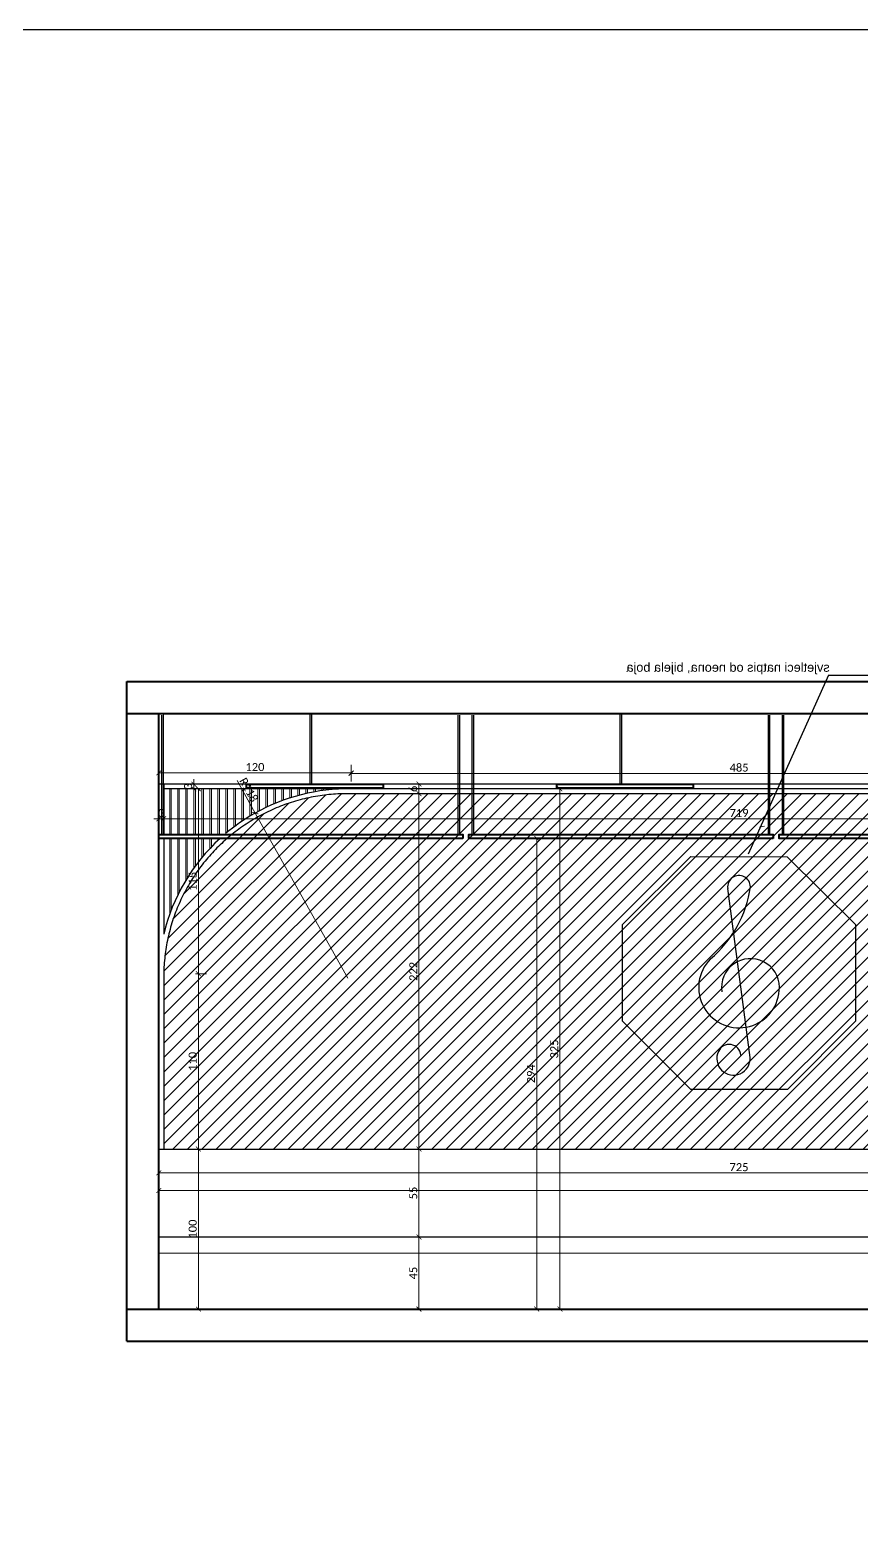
# Model space of a CAD drawing. Header units: centimetres. Extents: x -26724 to 60145, y -23645 to 6771.
# Drawn here: x 5375 to 5894, y 258 to 1186 of the extents above; entities that cross this region are included whole.
import ezdxf

# ---------------------------------------------------------------- set-up
doc = ezdxf.new("R2010")
doc.units = ezdxf.units.CM
doc.linetypes.add('DALEKOVOD_VN', pattern=[5, 2.5, -2.5])
for name, color, linetype, lineweight in [('2.IZGLED', 7, 'Continuous', 13), ('4.KOTE', 88, 'Continuous', 15), ('zid', 7, 'Continuous', 40)]:
    doc.layers.add(name, color=color, linetype=linetype, lineweight=lineweight)
doc.layers.add('3.IZGLED 2', color=7, linetype='Continuous', lineweight=9, true_color=0x4a4a4a)
doc.layers.add('IZGLED 2', color=253, linetype='Continuous', lineweight=9, true_color=0x828282)
doc.layers.add('tekst', color=7, linetype='Continuous')
doc.layers.add('tekst @ 50', color=7, linetype='Continuous')
doc.styles.add('Notes', font='arial.ttf', dxfattribs={"height": 3})
doc.styles.get("Standard").update_dxf_attribs({"font": 'calibri.ttf'})
doc.dimstyles.new('ja 1 30 izgledi zidova', dxfattribs={"dimtxt": 5, "dimasz": 3, "dimexe": 5, "dimexo": 5, "dimgap": 1, "dimtad": 1, "dimdec": 0, "dimtxsty": 'Standard', "dimblk": 'ARCHTICK', "dimcen": 2.5, "dimclrd": 256, "dimclrt": 7, "dimadec": 0, "dimazin": 0, "dimtfac": 1, "dimtdec": 0, "dimtix": 1, "dimtmove": 1, "dimatfit": 3, "dimldrblk": 'ARCHTICK', "dimfxl": 5, "dimfxlon": 1, "dimlwd": 0, "dimlwe": 9, "dimarcsym": 0})

# ---------------------------------------------------------------- blocks, each defined once
blk = doc.blocks.new('_ArchTick')
at = {"color": 0, "linetype": 'ByBlock', "const_width": 0.15}
blk.add_lwpolyline([(-0.5, -0.5), (0.5, 0.5)], dxfattribs=at)
blk = doc.blocks.new('*D1157')
at = {"layer": '4.KOTE', "color": 0, "lineweight": 9, "transparency": 16777216}
for p, q in [((5455.26, 474.65), (5455.26, 466.37)), ((6180.09, 476.37), (6180.09, 466.37))]:
    blk.add_line(p, q, dxfattribs=at)
at = {"layer": '4.KOTE', "lineweight": 0, "transparency": 16777216}
blk.add_line((5455.26, 471.37), (6180.09, 471.37), dxfattribs=at)
at = {"layer": 'Defpoints', "color": 0, "transparency": 16777216}
for p in [(5455.26, 486.29, -13.5), (6180.09, 486.29), (6180.09, 471.37)]:
    blk.add_point(p, dxfattribs=at)
at = {"layer": '4.KOTE', "lineweight": 0, "transparency": 16777216, "xscale": 3, "yscale": 3, "zscale": 3, "rotation": 180}
blk.add_blockref('_ArchTick', (5455.26, 471.37), dxfattribs=at)
at = {"layer": '4.KOTE', "lineweight": 0, "transparency": 16777216, "xscale": 3, "yscale": 3, "zscale": 3}
blk.add_blockref('_ArchTick', (6180.09, 471.37), dxfattribs=at)
at = {"layer": '4.KOTE', "color": 7, "transparency": 16777216, "insert": (5817.67, 474.93), "char_height": 5, "attachment_point": 5}
blk.add_mtext('725', dxfattribs=at)
blk = doc.blocks.new('*D1159')
at = {"layer": '4.KOTE', "color": 0, "lineweight": 9, "transparency": 16777216}
for p, q in [((5455.26, 463.15), (5455.26, 465.44)), ((6420.26, 458.6), (6420.26, 465.44))]:
    blk.add_line(p, q, dxfattribs=at)
at = {"layer": '4.KOTE', "lineweight": 0, "transparency": 16777216}
blk.add_line((6420.26, 460.44), (5455.26, 460.44), dxfattribs=at)
at = {"layer": 'Defpoints', "color": 0, "transparency": 16777216}
for p in [(5455.26, 460.44), (5455.26, 459.09, -27), (6420.26, 452.8, -13.5)]:
    blk.add_point(p, dxfattribs=at)
at = {"layer": '4.KOTE', "lineweight": 0, "transparency": 16777216, "xscale": 3, "yscale": 3, "zscale": 3, "rotation": 180}
blk.add_blockref('_ArchTick', (5455.26, 460.44), dxfattribs=at)
at = {"layer": '4.KOTE', "lineweight": 0, "transparency": 16777216, "xscale": 3, "yscale": 3, "zscale": 3}
blk.add_blockref('_ArchTick', (6420.26, 460.44), dxfattribs=at)
at = {"layer": '4.KOTE', "color": 7, "transparency": 16777216, "insert": (5937.76, 464), "char_height": 5, "attachment_point": 5}
blk.add_mtext('965', dxfattribs=at)
blk = doc.blocks.new('*D1160')
at = {"layer": '4.KOTE', "color": 0, "lineweight": 9, "transparency": 16777216}
for p, q in [((5474.99, 486.29), (5484.99, 486.29)), ((5477.59, 386.29), (5484.99, 386.29))]:
    blk.add_line(p, q, dxfattribs=at)
at = {"layer": '4.KOTE', "lineweight": 0, "transparency": 16777216}
blk.add_line((5479.99, 386.29), (5479.99, 486.29), dxfattribs=at)
at = {"layer": 'Defpoints', "color": 0, "transparency": 16777216}
for p in [(5458.34, 486.29), (5479.99, 486.29), (5455.26, 386.29, -27)]:
    blk.add_point(p, dxfattribs=at)
at = {"layer": '4.KOTE', "lineweight": 0, "transparency": 16777216, "xscale": 3, "yscale": 3, "zscale": 3}
for p, rotation in [((5479.99, 486.29), 90), ((5479.99, 386.29), 270)]:
    blk.add_blockref('_ArchTick', p, dxfattribs=dict(at, rotation=rotation))
at = {"layer": '4.KOTE', "color": 7, "transparency": 16777216, "insert": (5476.43, 436.29), "char_height": 5, "attachment_point": 5, "rotation": 90}
blk.add_mtext('100', dxfattribs=at)
blk = doc.blocks.new('*D1161')
at = {"layer": '4.KOTE', "color": 0, "lineweight": 9, "transparency": 16777216}
for p, q in [((5478.14, 595.79), (5484.99, 595.79)), ((5474.99, 486.29), (5484.99, 486.29))]:
    blk.add_line(p, q, dxfattribs=at)
at = {"layer": '4.KOTE', "lineweight": 0, "transparency": 16777216}
blk.add_line((5479.99, 486.29), (5479.99, 595.79), dxfattribs=at)
at = {"layer": 'Defpoints', "color": 0, "transparency": 16777216}
for p in [(5458.34, 595.79, 28.34), (5479.99, 595.79), (5468.49, 486.29)]:
    blk.add_point(p, dxfattribs=at)
at = {"layer": '4.KOTE', "lineweight": 0, "transparency": 16777216, "xscale": 3, "yscale": 3, "zscale": 3}
for p, rotation in [((5479.99, 595.79), 90), ((5479.99, 486.29), 270)]:
    blk.add_blockref('_ArchTick', p, dxfattribs=dict(at, rotation=rotation))
at = {"layer": '4.KOTE', "color": 7, "transparency": 16777216, "insert": (5476.43, 541.04), "char_height": 5, "attachment_point": 5, "rotation": 90}
blk.add_mtext('110', dxfattribs=at)
blk = doc.blocks.new('*D1162')
at = {"layer": '4.KOTE', "color": 0, "lineweight": 9, "transparency": 16777216}
for p, q in [((5477.64, 711.27), (5474.99, 711.27)), ((5478.14, 595.79), (5484.99, 595.79))]:
    blk.add_line(p, q, dxfattribs=at)
at = {"layer": '4.KOTE', "lineweight": 0, "transparency": 16777216}
blk.add_line((5479.99, 595.79), (5479.99, 711.27), dxfattribs=at)
at = {"layer": 'Defpoints', "color": 0, "transparency": 16777216}
for p in [(5479.99, 711.27), (5485.72, 711.27, -39.03), (5458.34, 595.79, 28.34)]:
    blk.add_point(p, dxfattribs=at)
at = {"layer": '4.KOTE', "lineweight": 0, "transparency": 16777216, "xscale": 3, "yscale": 3, "zscale": 3}
for p, rotation in [((5479.99, 711.27), 90), ((5479.99, 595.79), 270)]:
    blk.add_blockref('_ArchTick', p, dxfattribs=dict(at, rotation=rotation))
at = {"layer": '4.KOTE', "color": 7, "transparency": 16777216, "insert": (5476.45, 653.53), "char_height": 5, "attachment_point": 5, "rotation": 90}
blk.add_mtext('115', dxfattribs=at)
blk = doc.blocks.new('*D1163')
at = {"layer": '4.KOTE', "color": 0, "lineweight": 9, "transparency": 16777216}
for p, q in [((5477.76, 714.29), (5472.14, 714.29)), ((5475.43, 711.27), (5472.14, 711.27))]:
    blk.add_line(p, q, dxfattribs=at)
at = {"layer": '4.KOTE', "lineweight": 0, "transparency": 16777216}
for p, q in [((5477.14, 714.29), (5477.14, 717.29)), ((5477.14, 711.27), (5477.14, 714.29)), ((5477.14, 711.27), (5477.14, 708.27))]:
    blk.add_line(p, q, dxfattribs=at)
at = {"layer": 'Defpoints', "color": 0, "transparency": 16777216}
for p in [(5477.14, 714.29), (5482.76, 714.29), (5485.72, 711.27, -39.03)]:
    blk.add_point(p, dxfattribs=at)
at = {"layer": '4.KOTE', "lineweight": 0, "transparency": 16777216, "xscale": 3, "yscale": 3, "zscale": 3}
for p, rotation in [((5477.14, 714.29), 270), ((5477.14, 711.27), 90)]:
    blk.add_blockref('_ArchTick', p, dxfattribs=dict(at, rotation=rotation))
at = {"layer": '4.KOTE', "color": 7, "transparency": 16777216, "insert": (5473.58, 712.78), "char_height": 5, "attachment_point": 5, "rotation": 90}
blk.add_mtext('3', dxfattribs=at)
blk = doc.blocks.new('*D1164')
at = {"layer": '4.KOTE', "color": 0, "lineweight": 9, "transparency": 16777216}
for p, q in [((5455.26, 720.76), (5455.26, 726.32)), ((5575.39, 720.94), (5575.39, 726.32))]:
    blk.add_line(p, q, dxfattribs=at)
at = {"layer": '4.KOTE', "lineweight": 0, "transparency": 16777216}
blk.add_line((5575.39, 721.32), (5455.26, 721.32), dxfattribs=at)
at = {"layer": 'Defpoints', "color": 0, "transparency": 16777216}
for p in [(5455.26, 721.32), (5455.26, 708.24, -27), (5575.39, 708.24, 28.34)]:
    blk.add_point(p, dxfattribs=at)
at = {"layer": '4.KOTE', "lineweight": 0, "transparency": 16777216, "xscale": 3, "yscale": 3, "zscale": 3, "rotation": 180}
blk.add_blockref('_ArchTick', (5455.26, 721.32), dxfattribs=at)
at = {"layer": '4.KOTE', "lineweight": 0, "transparency": 16777216, "xscale": 3, "yscale": 3, "zscale": 3}
blk.add_blockref('_ArchTick', (5575.39, 721.32), dxfattribs=at)
at = {"layer": '4.KOTE', "color": 7, "transparency": 16777216, "insert": (5515.32, 724.88), "char_height": 5, "attachment_point": 5}
blk.add_mtext('120', dxfattribs=at)
blk = doc.blocks.new('*D1166')
at = {"layer": '4.KOTE', "color": 0, "lineweight": 9, "transparency": 16777216}
for p, q in [((5575.39, 721.32), (5575.39, 715.94)), ((6060.05, 721.32), (6060.05, 715.94))]:
    blk.add_line(p, q, dxfattribs=at)
at = {"layer": '4.KOTE', "lineweight": 0, "transparency": 16777216}
blk.add_line((5575.39, 720.94), (6060.05, 720.94), dxfattribs=at)
at = {"layer": 'Defpoints', "color": 0, "transparency": 16777216}
for p in [(5575.39, 726.32), (6060.05, 726.32), (6060.05, 720.94)]:
    blk.add_point(p, dxfattribs=at)
at = {"layer": '4.KOTE', "lineweight": 0, "transparency": 16777216, "xscale": 3, "yscale": 3, "zscale": 3, "rotation": 180}
blk.add_blockref('_ArchTick', (5575.39, 720.94), dxfattribs=at)
at = {"layer": '4.KOTE', "lineweight": 0, "transparency": 16777216, "xscale": 3, "yscale": 3, "zscale": 3}
blk.add_blockref('_ArchTick', (6060.05, 720.94), dxfattribs=at)
at = {"layer": '4.KOTE', "color": 7, "transparency": 16777216, "insert": (5817.72, 724.51), "char_height": 5, "attachment_point": 5}
blk.add_mtext('485', dxfattribs=at)
blk = doc.blocks.new('*D1168')
at = {"layer": '4.KOTE', "lineweight": 0, "transparency": 16777216}
for p in [(5504.12, 716.44), (5573.34, 593)]:
    blk.add_line(p, (5515.5, 696.15), dxfattribs=at)
at = {"layer": 'Defpoints', "color": 0, "transparency": 16777216}
for p in [(5515.5, 696.15, -33.75), (5573.34, 593, -33.75)]:
    blk.add_point(p, dxfattribs=at)
at = {"layer": '4.KOTE', "lineweight": 0, "transparency": 16777216, "xscale": 3, "yscale": 3, "zscale": 3, "rotation": 299.2835638995682}
blk.add_blockref('_ArchTick', (5515.5, 696.15), dxfattribs=at)
at = {"layer": '4.KOTE', "color": 7, "transparency": 16777216, "insert": (5511.45, 710.65), "char_height": 5, "attachment_point": 5, "rotation": 299.28356}
blk.add_mtext('R118', dxfattribs=at)
blk = doc.blocks.new('*D1169')
at = {"layer": '4.KOTE', "color": 0, "lineweight": 9, "transparency": 16777216}
for p, q in [((5458.34, 697.6), (5458.34, 687.6)), ((5455.26, 693.67), (5455.26, 687.6))]:
    blk.add_line(p, q, dxfattribs=at)
at = {"layer": '4.KOTE', "lineweight": 0, "transparency": 16777216}
for p, q in [((5455.26, 692.6), (5452.26, 692.6)), ((5455.26, 692.6), (5458.34, 692.6)), ((5458.34, 692.6), (5461.34, 692.6))]:
    blk.add_line(p, q, dxfattribs=at)
at = {"layer": 'Defpoints', "color": 0, "transparency": 16777216}
for p in [(5455.26, 708.24, -27), (5458.34, 708.24), (5458.34, 692.6)]:
    blk.add_point(p, dxfattribs=at)
at = {"layer": '4.KOTE', "lineweight": 0, "transparency": 16777216, "xscale": 3, "yscale": 3, "zscale": 3}
blk.add_blockref('_ArchTick', (5455.26, 692.6), dxfattribs=at)
at = {"layer": '4.KOTE', "lineweight": 0, "transparency": 16777216, "xscale": 3, "yscale": 3, "zscale": 3, "rotation": 180}
blk.add_blockref('_ArchTick', (5458.34, 692.6), dxfattribs=at)
at = {"layer": '4.KOTE', "color": 7, "transparency": 16777216, "insert": (5456.8, 696.16), "char_height": 5, "attachment_point": 5}
blk.add_mtext('3', dxfattribs=at)
blk = doc.blocks.new('*D1170')
at = {"layer": '4.KOTE', "color": 0, "lineweight": 9, "transparency": 16777216}
for p, q in [((5458.34, 697.6), (5458.34, 687.6)), ((6177.09, 692.6), (6177.09, 697.6))]:
    blk.add_line(p, q, dxfattribs=at)
at = {"layer": '4.KOTE', "lineweight": 0, "transparency": 16777216}
blk.add_line((5458.34, 692.6), (6177.09, 692.6), dxfattribs=at)
at = {"layer": 'Defpoints', "color": 0, "transparency": 16777216}
for p in [(5458.34, 708.24), (6177.09, 692.6), (6177.09, 692.6)]:
    blk.add_point(p, dxfattribs=at)
at = {"layer": '4.KOTE', "lineweight": 0, "transparency": 16777216, "xscale": 3, "yscale": 3, "zscale": 3, "rotation": 180}
blk.add_blockref('_ArchTick', (5458.34, 692.6), dxfattribs=at)
at = {"layer": '4.KOTE', "lineweight": 0, "transparency": 16777216, "xscale": 3, "yscale": 3, "zscale": 3}
blk.add_blockref('_ArchTick', (6177.09, 692.6), dxfattribs=at)
at = {"layer": '4.KOTE', "color": 7, "transparency": 16777216, "insert": (5817.72, 696.16), "char_height": 5, "attachment_point": 5}
blk.add_mtext('719', dxfattribs=at)
blk = doc.blocks.new('*D1177')
at = {"layer": '4.KOTE', "color": 0, "lineweight": 9, "transparency": 16777216}
for p, q in [((5622.75, 714.29), (5612.75, 714.29)), ((5619.57, 708.24), (5612.75, 708.24))]:
    blk.add_line(p, q, dxfattribs=at)
at = {"layer": '4.KOTE', "lineweight": 0, "transparency": 16777216}
blk.add_line((5617.75, 714.29), (5617.75, 708.24), dxfattribs=at)
at = {"layer": 'Defpoints', "color": 0, "transparency": 16777216}
for p in [(5633.93, 714.29, 0.04), (5617.75, 708.24), (5633.12, 708.24, 21.83)]:
    blk.add_point(p, dxfattribs=at)
at = {"layer": '4.KOTE', "lineweight": 0, "transparency": 16777216, "xscale": 3, "yscale": 3, "zscale": 3}
for p, rotation in [((5617.75, 714.29), 90), ((5617.75, 708.24), 270)]:
    blk.add_blockref('_ArchTick', p, dxfattribs=dict(at, rotation=rotation))
at = {"layer": '4.KOTE', "color": 7, "transparency": 16777216, "insert": (5614.19, 711.27), "char_height": 5, "attachment_point": 5, "rotation": 90}
blk.add_mtext('6', dxfattribs=at)
blk = doc.blocks.new('*D1178')
at = {"layer": '4.KOTE', "color": 0, "lineweight": 9, "transparency": 16777216}
for p, q in [((5619.57, 708.24), (5612.75, 708.24)), ((5619.49, 486.29), (5622.75, 486.29))]:
    blk.add_line(p, q, dxfattribs=at)
at = {"layer": '4.KOTE', "lineweight": 0, "transparency": 16777216}
blk.add_line((5617.75, 708.24), (5617.75, 486.29), dxfattribs=at)
at = {"layer": 'Defpoints', "color": 0, "transparency": 16777216}
for p in [(5633.12, 708.24, 21.83), (5617.75, 486.29, -13.5), (5617.75, 486.29)]:
    blk.add_point(p, dxfattribs=at)
at = {"layer": '4.KOTE', "lineweight": 0, "transparency": 16777216, "xscale": 3, "yscale": 3, "zscale": 3}
for p, rotation in [((5617.75, 708.24), 90), ((5617.75, 486.29), 270)]:
    blk.add_blockref('_ArchTick', p, dxfattribs=dict(at, rotation=rotation))
at = {"layer": '4.KOTE', "color": 7, "transparency": 16777216, "insert": (5614.23, 597.27), "char_height": 5, "attachment_point": 5, "rotation": 90}
blk.add_mtext('222', dxfattribs=at)
blk = doc.blocks.new('*D1179')
at = {"layer": '4.KOTE', "lineweight": 0, "transparency": 16777216}
blk.add_line((5617.75, 486.29), (5617.75, 431.29), dxfattribs=at)
at = {"layer": '4.KOTE', "color": 0, "lineweight": 9, "transparency": 16777216}
for p, q in [((5619.49, 486.29), (5622.75, 486.29)), ((5619.49, 431.29), (5622.75, 431.29))]:
    blk.add_line(p, q, dxfattribs=at)
at = {"layer": 'Defpoints', "color": 0, "transparency": 16777216}
for p in [(5617.75, 486.29, -13.5), (5617.75, 431.29, -13.5), (5617.75, 431.29)]:
    blk.add_point(p, dxfattribs=at)
at = {"layer": '4.KOTE', "lineweight": 0, "transparency": 16777216, "xscale": 3, "yscale": 3, "zscale": 3}
for p, rotation in [((5617.75, 486.29), 90), ((5617.75, 431.29), 270)]:
    blk.add_blockref('_ArchTick', p, dxfattribs=dict(at, rotation=rotation))
at = {"layer": '4.KOTE', "color": 7, "transparency": 16777216, "insert": (5614.21, 458.79), "char_height": 5, "attachment_point": 5, "rotation": 90}
blk.add_mtext('55', dxfattribs=at)
blk = doc.blocks.new('*D1180')
at = {"layer": '4.KOTE', "lineweight": 0, "transparency": 16777216}
blk.add_line((5617.75, 431.29), (5617.75, 386.29), dxfattribs=at)
at = {"layer": '4.KOTE', "color": 0, "lineweight": 9, "transparency": 16777216}
for p, q in [((5619.49, 431.29), (5622.75, 431.29)), ((5619.49, 386.29), (5622.75, 386.29))]:
    blk.add_line(p, q, dxfattribs=at)
at = {"layer": 'Defpoints', "color": 0, "transparency": 16777216}
for p in [(5617.75, 431.29, -13.5), (5617.75, 386.29, -13.5), (5617.75, 386.29)]:
    blk.add_point(p, dxfattribs=at)
at = {"layer": '4.KOTE', "lineweight": 0, "transparency": 16777216, "xscale": 3, "yscale": 3, "zscale": 3}
for p, rotation in [((5617.75, 431.29), 90), ((5617.75, 386.29), 270)]:
    blk.add_blockref('_ArchTick', p, dxfattribs=dict(at, rotation=rotation))
at = {"layer": '4.KOTE', "color": 7, "transparency": 16777216, "insert": (5614.21, 408.79), "char_height": 5, "attachment_point": 5, "rotation": 90}
blk.add_mtext('45', dxfattribs=at)
blk = doc.blocks.new('*D1941')
at = {"layer": '4.KOTE', "color": 0, "lineweight": 9, "transparency": 16777216}
for p, q in [((5686.41, 680.29), (5696.3, 680.29)), ((5686.69, 386.29), (5696.3, 386.29))]:
    blk.add_line(p, q, dxfattribs=at)
at = {"layer": '4.KOTE', "lineweight": 0, "transparency": 16777216}
blk.add_line((5691.3, 680.29), (5691.3, 386.29), dxfattribs=at)
at = {"layer": 'Defpoints', "color": 0, "transparency": 16777216}
for p in [(5649.01, 680.29, -7.06), (5649.01, 386.29, -13.5), (5691.3, 386.29)]:
    blk.add_point(p, dxfattribs=at)
at = {"layer": '4.KOTE', "lineweight": 0, "transparency": 16777216, "xscale": 3, "yscale": 3, "zscale": 3}
for p, rotation in [((5691.3, 680.29), 90), ((5691.3, 386.29), 270)]:
    blk.add_blockref('_ArchTick', p, dxfattribs=dict(at, rotation=rotation))
at = {"layer": '4.KOTE', "color": 7, "transparency": 16777216, "insert": (5687.74, 533.29), "char_height": 5, "attachment_point": 5, "rotation": 90}
blk.add_mtext('294', dxfattribs=at)
blk = doc.blocks.new('*D1942')
at = {"layer": '4.KOTE', "color": 0, "lineweight": 9, "transparency": 16777216}
for p, q in [((5708.51, 711.27), (5700.84, 711.27)), ((5709.97, 386.29), (5700.84, 386.29))]:
    blk.add_line(p, q, dxfattribs=at)
at = {"layer": '4.KOTE', "lineweight": 0, "transparency": 16777216}
blk.add_line((5705.84, 711.27), (5705.84, 386.29), dxfattribs=at)
at = {"layer": 'Defpoints', "color": 0, "transparency": 16777216}
for p in [(5731.03, 711.27, -25.24), (5705.84, 386.29), (5731.03, 386.29, -13.5)]:
    blk.add_point(p, dxfattribs=at)
at = {"layer": '4.KOTE', "lineweight": 0, "transparency": 16777216, "xscale": 3, "yscale": 3, "zscale": 3}
for p, rotation in [((5705.84, 711.27), 90), ((5705.84, 386.29), 270)]:
    blk.add_blockref('_ArchTick', p, dxfattribs=dict(at, rotation=rotation))
at = {"layer": '4.KOTE', "color": 7, "transparency": 16777216, "insert": (5702.28, 548.78), "char_height": 5, "attachment_point": 5, "rotation": 90}
blk.add_mtext('325', dxfattribs=at)

msp = doc.modelspace()

# ---------------------------------------------------------------- hatches: boundary and pattern name
at = {"layer": '3.IZGLED 2', "true_color": 0x136734}
h = msp.add_hatch(dxfattribs=at)
h.set_pattern_fill('ANSI31', color=116, scale=2)
h.set_pattern_definition([(45, (-1650.7875, 1785.8717), (-4.490128, 4.490128), [])])
edge = h.paths.add_edge_path()
edge.add_spline(control_points=[(6177.09, 595.79), (6176.16, 643.33), (6141.88, 676.27)], knot_values=[2, 2, 2, 2.785902, 2.785902, 2.785902], weights=[1, 0.923783, 1], degree=2, periodic=0)
edge.add_spline(control_points=[(6141.88, 676.27), (6107.59, 709.22), (6060.05, 708.24)], knot_values=[2.785902, 2.785902, 2.785902, 3.571803, 3.571803, 3.571803], weights=[1, 0.923783, 1], degree=2, periodic=0)
edge.add_spline(control_points=[(6060.05, 708.24), (5817.72, 708.24), (5575.39, 708.24)], knot_values=[3.571803, 3.571803, 3.571803, 4.571803, 4.571803, 4.571803], weights=[1, 1, 1], degree=2, periodic=0)
edge.add_spline(control_points=[(5575.39, 708.24), (5527.85, 709.22), (5493.56, 676.27)], knot_values=[4.571803, 4.571803, 4.571803, 5.357705, 5.357705, 5.357705], weights=[1, 0.923783, 1], degree=2, periodic=0)
edge.add_spline(control_points=[(5493.56, 676.27), (5459.27, 643.33), (5458.34, 595.79)], knot_values=[5.357705, 5.357705, 5.357705, 6.143606, 6.143606, 6.143606], weights=[1, 0.923783, 1], degree=2, periodic=0)
edge.add_spline(control_points=[(5458.34, 595.79), (5458.34, 541.04), (5458.34, 486.29)], knot_values=[6.143606, 6.143606, 6.143606, 7.143606, 7.143606, 7.143606], weights=[1, 1, 1], degree=2, periodic=0)
edge.add_spline(control_points=[(5458.34, 486.29), (5817.72, 486.29), (6177.09, 486.29)], knot_values=[0, 0, 0, 1, 1, 1], weights=[1, 1, 1], degree=2, periodic=0)
edge.add_spline(control_points=[(6177.09, 486.29), (6177.09, 541.04), (6177.09, 595.79)], knot_values=[1, 1, 1, 2, 2, 2], weights=[1, 1, 1], degree=2, periodic=0)

# ---------------------------------------------------------------- linework, layer by layer
for p, q in [((6180.09, 758.29), (5455.26, 758.29, -27)), ((5455.26, 486.29), (5455.26, 714.29)), ((5455.34, 486.29), (5455.34, 714.29)), ((6177.11, 714.29, 0.17), (5455.34, 714.29)), ((5458.34, 714.29), (5458.34, 682.79)), ((5513.09, 711.27, -37.49), (5458.34, 711.27, -40.57)), ((6177.09, 711.27, -0.17), (5513.09, 711.27, -37.49)), ((5458.34, 680.29), (5458.34, 620.59)), ((5744.92, 626.45, -13.5), (5787.57, 669.09, -13.5)), ((5787.57, 669.09, -13.5), (5847.78, 668.88, -13.5)), ((5847.78, 668.88, -13.5), (5890.51, 626.45, -13.5)), ((5824.61, 543.46, -13.5), (5810.66, 649.12, -13.5)), ((5744.92, 566.14, -13.5), (5744.92, 626.45, -13.5)), ((5890.51, 626.45, -13.5), (5890.51, 566.14, -13.5)), ((5787.57, 523.5, -13.5), (5744.92, 566.14, -13.5)), ((5890.51, 566.14, -13.5), (5847.87, 523.5, -13.5)), ((5847.87, 523.5, -13.5), (5787.57, 523.5, -13.5)), ((5455.26, 486.29, -13.5), (6420.26, 486.29, -13.5)), ((6420.26, 431.29, -13.5), (5455.26, 431.29, -13.5))]:
    msp.add_line(p, q)
at = {"color": 30}
for p, q in [((5457.26, 682.79, -20.56), (5457.26, 757.29, 14.77)), ((5458.26, 682.79, -20.56), (5458.26, 757.29, 14.77)), ((5549.76, 714.29, -47.2), (5549.76, 758.29, -26.34)), ((5550.76, 714.29, -47.2), (5550.76, 758.29, -26.34)), ((5642.26, 682.79, -20.56), (5642.26, 757.29, 14.77)), ((5643.26, 682.79, -20.56), (5643.26, 757.29, 14.77)), ((5651.01, 682.79, -7.06), (5651.01, 757.29, 28.27)), ((5652.01, 682.79, -7.06), (5652.01, 757.29, 28.27)), ((5743.51, 714.29, -33.7), (5743.51, 758.29, -12.84)), ((5744.51, 714.29, -33.7), (5744.51, 758.29, -12.84)), ((5836.01, 682.79, -7.06), (5836.01, 757.29, 28.27)), ((5837.01, 682.79, -7.06), (5837.01, 757.29, 28.27)), ((5844.76, 682.79, -7.06), (5844.76, 757.29, 28.27)), ((5845.76, 682.79, -7.06), (5845.76, 757.29, 28.27))]:
    msp.add_line(p, q, dxfattribs=at)
for centre, radius, start, end in [((5573.34, 593, -33.75), 118.26, 88.98407, 119.49133), ((5573.34, 593, -33.75), 118.26, 119.49133, 130.22405), ((5573.34, 593, -33.75), 118.26, 132.4253, 166.50756), ((5573.34, 593, -33.75), 115.26, 128.42726, 128.82543), ((5753.23, 660.31, -13.5), 72.29, 310.16553, 351.82809), ((5817.69, 650.04, -13.5), 7.1, 0, 187.40754), ((5817.69, 587.24, -13.5), 25.22, 135, 0.36158), ((5824.85, 587.15, -13.5), 18.07, 0.7875, 188.16233), ((5814.23, 542.85, -13.5), 10.39, 155.00077, 3.40327), ((5811.53, 544.32, -13.5), 7.33, 4.9921, 156.50801)]:
    msp.add_arc(centre, radius, start, end)
msp.add_rational_spline([(5575.39, 708.24, 28.34), (5527.85, 709.22, 28.34), (5493.56, 676.27, 28.34), (5459.27, 643.33, 28.34), (5458.34, 595.79, 28.34)], [1, 0.923783173002, 1, 0.923783173002, 1], degree=2, knots=[3.571803, 3.571803, 3.571803, 4.357705, 4.357705, 5.143606, 5.143606, 5.143606])
for points in [[(6060.05, 708.24, 28.34), (5817.72, 708.24, -2.7), (5575.39, 708.24, 28.34)], [(5458.34, 595.79, 28.34), (5458.34, 541.04, 14.17), (5458.34, 486.29)], [(5458.34, 486.29), (5817.72, 486.29), (6177.09, 486.29)]]:
    msp.add_open_spline(points, degree=2)
at = {"layer": '2.IZGLED', "ltscale": 12}
msp.add_line((5455.26, 421.29, -13.5), (6420.26, 421.29, -13.5), dxfattribs=at)
at = {"layer": '3.IZGLED 2'}
for p, q in [((5462.09, 682.79, 96.29), (5462.09, 711.27, 96.29)), ((5463.09, 682.79, 96.29), (5463.09, 711.27, 96.29)), ((5467.09, 711.27, 96.29), (5467.09, 711.29, 96.29)), ((5467.09, 682.79, 96.29), (5467.09, 711.27, 96.29)), ((5468.09, 711.27, 96.29), (5468.09, 711.29, 96.29)), ((5468.09, 682.79, 96.29), (5468.09, 711.27, 96.29)), ((5472.09, 682.79, 96.29), (5472.09, 711.27, 96.29)), ((5473.09, 682.79, 96.29), (5473.09, 711.27, 96.29)), ((5477.09, 682.79, 96.29), (5477.09, 711.27, 96.29)), ((5478.09, 682.79, 96.29), (5478.09, 711.27, 96.29)), ((5482.09, 682.79, 96.29), (5482.09, 711.27, 96.29)), ((5483.09, 682.79, 96.29), (5483.09, 711.27, 96.29)), ((5487.09, 682.79, 89.66), (5487.09, 711.27, 89.66)), ((5488.09, 682.79, 89.66), (5488.09, 711.27, 89.66)), ((5492.09, 711.27, 89.66), (5492.09, 711.29, 89.66)), ((5492.09, 682.79, 89.66), (5492.09, 711.27, 89.66)), ((5493.09, 711.27, 89.66), (5493.09, 711.29, 89.66)), ((5493.09, 682.79, 89.66), (5493.09, 711.27, 89.66)), ((5497.09, 683.39, 89.66), (5497.09, 711.27, 89.66)), ((5498.09, 684.23, 89.66), (5498.09, 711.27, 89.66)), ((5502.09, 687.79, 89.66), (5502.09, 711.27, 89.66)), ((5503.09, 688.13, 89.66), (5503.09, 711.27, 89.66)), ((5507.09, 690.96, 89.66), (5507.09, 711.27, 89.66)), ((5508.09, 691.63, 89.66), (5508.09, 711.27, 89.66)), ((5512.09, 694.16, 89.66), (5512.09, 711.27, 89.66)), ((5513.09, 694.76, 89.66), (5513.09, 711.27, 89.66)), ((5517.09, 711.27, 91.06), (5517.09, 711.29, 91.06)), ((5517.09, 697.02, 91.06), (5517.09, 711.27, 91.06)), ((5518.09, 711.27, 91.06), (5518.09, 711.29, 91.06)), ((5518.09, 697.56, 91.06), (5518.09, 711.27, 91.06)), ((5522.09, 699.58, 91.06), (5522.09, 711.27, 91.06)), ((5523.09, 700.05, 91.06), (5523.09, 711.27, 91.06)), ((5527.09, 701.84, 91.06), (5527.09, 711.27, 91.06)), ((5528.09, 702.26, 91.06), (5528.09, 711.27, 91.06)), ((5532.09, 703.83, 91.06), (5532.09, 711.27, 91.06)), ((5533.09, 704.2, 91.06), (5533.09, 711.27, 91.06)), ((5537.09, 705.57, 91.06), (5537.09, 711.27, 91.06)), ((5538.09, 705.88, 91.06), (5538.09, 711.27, 91.06)), ((5542.09, 707.05, 84.71), (5542.09, 711.27, 84.71)), ((5543.09, 707.32, 84.71), (5543.09, 711.27, 84.71)), ((5547.09, 711.27, 84.71), (5547.09, 711.29, 84.71)), ((5547.09, 708.31, 84.71), (5547.09, 711.27, 84.71)), ((5548.09, 711.27, 84.71), (5548.09, 711.29, 84.71)), ((5548.09, 708.53, 84.71), (5548.09, 711.27, 84.71)), ((5552.09, 709.33, 84.71), (5552.09, 711.27, 84.71)), ((5553.09, 709.51, 84.71), (5553.09, 711.27, 84.71)), ((5557.09, 710.14, 84.71), (5557.09, 711.27, 84.71)), ((5558.09, 710.27, 84.71), (5558.09, 711.27, 84.71)), ((5572.09, 711.27, 78.08), (5572.09, 711.29, 78.08)), ((5573.09, 711.27, 78.08), (5573.09, 711.29, 78.08)), ((5462.09, 633.11, 96.29), (5462.09, 680.29, 96.29)), ((5463.09, 635.78, 96.29), (5463.09, 680.29, 96.29)), ((5467.09, 644.92, 96.29), (5467.09, 680.29, 96.29)), ((5468.09, 646.92, 96.29), (5468.09, 680.29, 96.29)), ((5472.09, 654.1, 96.29), (5472.09, 680.29, 96.29)), ((5473.09, 655.73, 96.29), (5473.09, 680.29, 96.29)), ((5477.09, 661.71, 96.29), (5477.09, 680.29, 96.29)), ((5478.09, 663.09, 96.29), (5478.09, 680.29, 96.29)), ((5482.09, 668.22, 96.29), (5482.09, 680.29, 96.29)), ((5483.09, 669.42, 96.29), (5483.09, 680.29, 96.29)), ((5487.09, 673.91, 89.66), (5487.09, 680.29, 89.66)), ((5488.09, 674.96, 89.66), (5488.09, 680.29, 89.66)), ((5492.09, 678.93, 89.66), (5492.09, 680.29, 89.66)), ((5493.09, 679.86, 89.66), (5493.09, 680.29, 89.66))]:
    msp.add_line(p, q, dxfattribs=at)
at = {"layer": '3.IZGLED 2', "linetype": 'Continuous'}
msp.add_line((5830.47, 687.25, -13.5), (5833.54, 688.07, -13.5), dxfattribs=at)
at = {"layer": 'IZGLED 2'}
for p, q in [((5455.26, 758.29, -52.35), (5455.26, 682.79, -27)), ((5458.26, 758.29, -52.35), (5458.26, 682.79, -27)), ((5455.34, 714.29), (5455.26, 714.29)), ((6655.26, 714.29), (5455.34, 714.29))]:
    msp.add_line(p, q, dxfattribs=at)
at = {"layer": 'tekst', "ltscale": 12}
msp.add_line((5873.67, 782.22, -27), (5823.39, 670.53, -34.06), dxfattribs=at)
at = {"layer": 'tekst', "ltscale": 0.8, "elevation": -27}
msp.add_lwpolyline([(5873.67, 782.22), (5873.67, 782.22), (6001.93, 782.22)], dxfattribs=at)
at = {"layer": 'zid'}
for p, q in [((5435.26, 778.29, -13.5), (6924.98, 778.29, -13.5)), ((5435.26, 366.29, -27), (5435.26, 778.29, -27)), ((5435.26, 758.29, -13.5), (6924.98, 758.29, -13.5)), ((5455.26, 386.29, -27), (5455.26, 758.29, -27)), ((5435.26, 386.29, -13.5), (6924.98, 386.29, -13.5)), ((5435.26, 386.29, -13.5), (6924.98, 386.29, -13.5)), ((5435.26, 366.29, -13.5), (6924.98, 366.29, -13.5))]:
    msp.add_line(p, q, dxfattribs=at)
at = {"layer": 'zid', "color": 1, "linetype": 'DALEKOVOD_VN', "ltscale": 3}
for p, q in [((5457.76, 682.79, -35.64), (5642.76, 682.79, -35.64)), ((5651.51, 682.79, -22.14), (5836.51, 682.79, -22.14)), ((5845.26, 682.79, -22.14), (6030.26, 682.79, -22.14))]:
    msp.add_line(p, q, dxfattribs=at)
at = {"layer": 'zid', "lineweight": 25, "ltscale": 12}
msp.add_lwpolyline([(5264.73, -74.48), (7046.73, -74.48), (7046.73, 1185.52), (5264.73, 1185.52)], close=True, dxfattribs=at)
at = {"layer": 'zid', "color": 30}
for points, elevation in [([(5595.39, 711.79), (5510.12, 711.79), (5510.12, 714.29), (5595.39, 714.29)], -13.5), ([(5645.26, 680.29), (5455.26, 680.29), (5455.26, 682.79), (5645.26, 682.79)], -20.56), ([(5839.01, 680.29), (5649.01, 680.29), (5649.01, 682.79), (5839.01, 682.79)], -7.06), ([(6032.76, 680.29), (5842.76, 680.29), (5842.76, 682.79), (6032.76, 682.79)], -7.06)]:
    msp.add_lwpolyline(points, close=True, dxfattribs=dict(at, elevation=elevation))
msp.add_lwpolyline([(5789.14, 711.79), (5703.87, 711.79), (5703.87, 714.29), (5789.14, 714.29)], close=True, dxfattribs=at)

# ---------------------------------------------------------------- texts
at = {"layer": 'tekst @ 50', "ltscale": 0.8, "extrusion": (0, 0, -1), "insert": (5874.3, 790.11, -13.5), "char_height": 5.6759, "attachment_point": 1, "text_direction": (-1, 0, 0), "style": 'Notes'}
msp.add_mtext_dynamic_manual_height_columns('svjetleci natpis od neona, bijela boja', width=290.6445, gutter_width=750, heights=[0], dxfattribs=at)

# ---------------------------------------------------------------- dimensions: what is measured, and where the dimension line sits
at = {"layer": '4.KOTE'}
for base, p1, p2, picture, middle in [((5455.26, 721.32), (5575.39, 708.24, 28.34), (5455.26, 708.24, -27), '*D1164', (5515.32, 724.88)), ((6060.05, 720.94), (5575.39, 726.32), (6060.05, 726.32), '*D1166', (5817.72, 724.51)), ((5458.34, 692.6), (5455.26, 708.24, -27), (5458.34, 708.24), '*D1169', (5456.8, 696.16)), ((6177.09, 692.6), (5458.34, 708.24), (6177.09, 692.6), '*D1170', (5817.72, 696.16)), ((6180.09, 471.37), (5455.26, 486.29, -13.5), (6180.09, 486.29), '*D1157', (5817.67, 474.93)), ((5455.26, 460.44), (6420.26, 452.8, -13.5), (5455.26, 459.09, -27), '*D1159', (5937.76, 464))]:
    dim = msp.add_linear_dim(base=base, p1=p1, p2=p2, dimstyle='ja 1 30 izgledi zidova', dxfattribs=at)
    dim.commit()
    dim.dimension.update_dxf_attribs({"geometry": picture, "text_midpoint": middle})
for base, p1, p2, picture, middle in [((5477.14, 714.29), (5485.72, 711.27, -39.03), (5482.76, 714.29), '*D1163', (5473.58, 712.78)), ((5617.75, 708.24), (5633.93, 714.29, 0.04), (5633.12, 708.24, 21.83), '*D1177', (5614.19, 711.27)), ((5479.99, 711.27), (5458.34, 595.79, 28.34), (5485.72, 711.27, -39.03), '*D1162', (5476.45, 653.53)), ((5617.75, 486.29), (5633.12, 708.24, 21.83), (5617.75, 486.29, -13.5), '*D1178', (5614.23, 597.27)), ((5705.84, 386.29), (5731.03, 711.27, -25.24), (5731.03, 386.29, -13.5), '*D1942', (5702.28, 548.78)), ((5691.3, 386.29), (5649.01, 680.29, -7.06), (5649.01, 386.29, -13.5), '*D1941', (5687.74, 533.29)), ((5479.98951716, 595.79302981), (5468.49086072, 486.29302981), (5458.34489742, 595.79302981, 28.34073634), '*D1161', (5476.4279787, 541.04302981)), ((5479.99, 486.29), (5455.26, 386.29, -27), (5458.34, 486.29), '*D1160', (5476.43, 436.29)), ((5617.75, 431.29), (5617.75, 486.29, -13.5), (5617.75, 431.29, -13.5), '*D1179', (5614.21, 458.79)), ((5617.75, 386.29), (5617.75, 431.29, -13.5), (5617.75, 386.29, -13.5), '*D1180', (5614.21, 408.79))]:
    dim = msp.add_linear_dim(base=base, p1=p1, p2=p2, angle=90, dimstyle='ja 1 30 izgledi zidova', dxfattribs=at)
    dim.commit()
    dim.dimension.update_dxf_attribs({"geometry": picture, "text_midpoint": middle})
dim = msp.add_radius_dim(center=(5573.34, 593, -33.75), mpoint=(5515.5, 696.15, -33.75), dimstyle='ja 1 30 izgledi zidova', dxfattribs=at)
dim.commit()
dim.dimension.update_dxf_attribs({"geometry": '*D1168', "text_midpoint": (5511.45, 710.65)})

doc.saveas('drawing.dxf')
